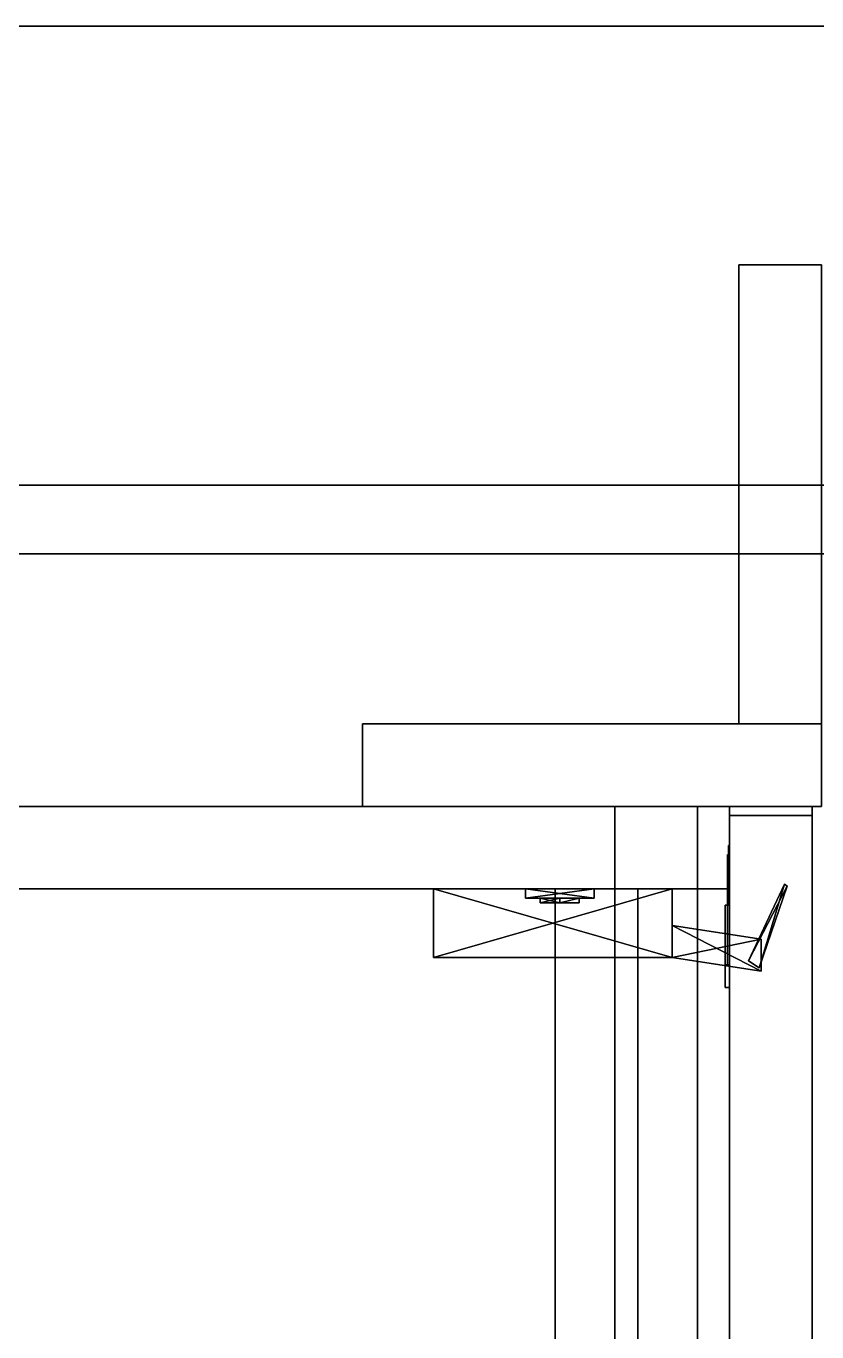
# Model space of a CAD drawing. Extents: x 0 to 4956, y -4930 to 0.
# Drawn here: x 516.7 to 689, y -284.5 to 0 of the extents above; entities that cross this region are included whole.
import ezdxf

# ---------------------------------------------------------------- set-up
doc = ezdxf.new("R2010")
doc.units = 0
for name, color, linetype in [('LAYER0', 7, 'CONTINUOUS'), ('LAYER10', 28, 'CONTINUOUS'), ('LAYER11', 253, 'CONTINUOUS'), ('LAYER12', 28, 'CONTINUOUS'), ('LAYER13', 253, 'CONTINUOUS'), ('LAYER14', 28, 'CONTINUOUS'), ('LAYER142', 7, 'CONTINUOUS'), ('LAYER15', 253, 'CONTINUOUS'), ('LAYER16', 9, 'CONTINUOUS'), ('LAYER17', 28, 'CONTINUOUS'), ('LAYER18', 253, 'CONTINUOUS'), ('LAYER2', 9, 'CONTINUOUS'), ('LAYER3', 9, 'CONTINUOUS'), ('LAYER5', 7, 'CONTINUOUS'), ('LAYER6', 7, 'CONTINUOUS'), ('LAYER639', 9, 'CONTINUOUS'), ('LAYER7', 7, 'CONTINUOUS'), ('LAYER829', 9, 'CONTINUOUS'), ('LAYER86', 7, 'CONTINUOUS'), ('LAYER9', 7, 'CONTINUOUS')]:
    doc.layers.add(name, color=color, linetype=linetype)

msp = doc.modelspace()

# ---------------------------------------------------------------- linework, layer by layer
at = {"layer": 'LAYER0', "invisible_edges": 1}
for points in [[(4956, 0), (0, -4930), (0, 0), (4956, 0)], [(0, 0, 5), (4956, 0), (0, 0), (0, 0, 5)], [(4956, 0), (0, 0, 5), (4956, 0, 5), (4956, 0)], [(4956, -4930, 5), (0, 0, 5), (0, -4930, 5), (4956, -4930, 5)], [(0, 0, 5), (4956, -4930, 5), (4956, 0, 5), (0, 0, 5)], [(0, -4930), (4956, 0), (4956, -4930), (0, -4930)]]:
    msp.add_3dface(points, dxfattribs=at)
at = {"layer": 'LAYER10'}
for points, invisible_edges in [([(669.75, -179.4897, 971.0251), (669.75, -178.5, 976), (669.75, -180.5, 976), (669.75, -180.5, 970.5)], 10), ([(669.75, -178.5, 976), (669.75, -179.4897, 980.9749), (669.75, -180.5, 981.5), (669.75, -180.5, 976)], 10), ([(669.5, -180.5, 981.5), (669.5, -180.5, 970.5), (669.5, -187.5, 970.5), (669.5, -187.2905, 981.3167)], 4), ([(669.75, -182.3076, 966.8076), (669.75, -179.4897, 971.0251), (669.75, -180.5, 970.5), (669.75, -184, 970.5)], 10), ([(669.75, -179.4897, 980.9749), (669.75, -182.3076, 985.1924), (669.75, -184, 981.5), (669.75, -180.5, 981.5)], 10), ([(669.75, -186.5249, 963.9896), (669.75, -182.3076, 966.8076), (669.75, -184, 970.5), (669.75, -187.5, 970.5)], 10), ([(669.75, -182.3076, 985.1924), (669.75, -186.5249, 988.0104), (669.75, -187.5, 981.5), (669.75, -184, 981.5)], 10), ([(669.5, -187.2905, 981.3167), (669.5, -187.5, 970.5), (669.5, -191.5, 967), (669.5, -191.5, 985)], 5), ([(669.75, -191.5, 963), (669.75, -186.5249, 963.9896), (669.75, -187.5, 970.5), (669.75, -191.5, 967)], 2), ([(669.75, -186.5249, 988.0104), (669.75, -191.5, 989), (669.75, -191.5, 985), (669.75, -187.5, 981.5)], 8), ([(669, -209.5, 955), (669, -204.5, 967), (669, -191.5, 967), (669, -191.5, 955)], 1), ([(669, -209.5, 997), (669, -204.5, 985), (669, -191.5, 985), (669, -191.5, 997)], 1), ([(669.5, -191.5, 985), (669.5, -191.5, 967), (669.5, -204.5, 967), (669.5, -204.5, 985)], 1), ([(669, -209.5, 997), (669, -209.5, 955), (669, -204.5, 967), (669, -204.5, 985)], 10)]:
    msp.add_3dface(points, dxfattribs=dict(at, invisible_edges=invisible_edges))
for points in [[(669, -209.5, 955), (669, -191.5, 955), (669, -191.5, 955), (669, -209.5, 955)], [(669, -209.5, 997), (669, -191.5, 997), (669, -191.5, 997), (669, -209.5, 997)], [(669, -204.5, 967), (670, -204.5, 967), (670, -191.5, 967), (669, -191.5, 967)], [(669, -191.5, 967), (670, -191.5, 967), (670, -191.5, 955), (669, -191.5, 955)], [(669, -191.5, 955), (670, -191.5, 955), (670, -209.5, 955), (669, -209.5, 955)], [(669, -204.5, 985), (670, -204.5, 985), (670, -191.5, 985), (669, -191.5, 985)], [(669, -191.5, 985), (670, -191.5, 985), (670, -191.5, 997), (669, -191.5, 997)], [(669, -191.5, 997), (670, -191.5, 997), (670, -209.5, 997), (669, -209.5, 997)], [(670, -191.5, 967), (670, -191.5, 955), (670, -191.5, 967)], [(670, -191.5, 985), (670, -191.5, 997), (670, -191.5, 985)], [(670, -209.5, 955), (670, -191.5, 955), (670, -191.5, 997), (670, -209.5, 997)], [(669, -204.5, 967), (670, -204.5, 967), (670, -204.5, 985), (669, -204.5, 985)], [(670, -204.5, 967), (670, -204.5, 985), (670, -204.5, 967)], [(669, -209.5, 997), (670, -209.5, 997), (669, -209.5, 997)], [(670, -209.5, 955), (670, -209.5, 997), (669, -209.5, 997), (669, -209.5, 955)]]:
    msp.add_3dface(points, dxfattribs=at)
at = {"layer": 'LAYER11'}
for points in [[(681.9226, -186.918, 970.3477), (682.5, -187.4092, 970.3477), (674.0754, -203.6919, 970.3477), (681.9226, -186.918, 970.3477)], [(674.0754, -203.6919, 981.652), (676.4556, -205.1821, 981.652), (681.9226, -186.918, 981.652), (674.0754, -203.6919, 981.652)], [(674.0754, -203.6919, 970.3477), (682.5, -187.4092, 970.3477), (676.4556, -205.1821, 970.3477), (674.0754, -203.6919, 970.3477)], [(681.9226, -186.918, 981.652), (676.4556, -205.1821, 981.652), (682.5, -187.4092, 981.652), (681.9226, -186.918, 981.652)], [(682.5, -187.4092, 970.3477), (682.5, -187.4092, 981.652), (676.4556, -205.1821, 970.3477), (682.5, -187.4092, 970.3477)], [(676.4556, -205.1821, 970.3477), (682.5, -187.4092, 981.652), (676.4556, -205.1821, 981.652), (676.4556, -205.1821, 970.3477)], [(657.5, -188, 969.2174), (657.5, -202.9214, 969.2174), (605.5, -188, 969.2174), (657.5, -188, 969.2174)], [(605.5, -188, 969.2174), (657.5, -202.9214, 969.2174), (605.5, -202.9214, 969.2174), (605.5, -188, 969.2174)], [(605.5, -188, 969.2174), (605.5, -202.9214, 969.2174), (605.5, -188, 982.7826), (605.5, -188, 969.2174)], [(605.5, -188, 982.7826), (605.5, -202.9214, 969.2174), (605.5, -202.9214, 982.7826), (605.5, -188, 982.7826)], [(605.5, -188, 982.7826), (605.5, -202.9214, 982.7826), (657.5, -188, 982.7826), (605.5, -188, 982.7826)], [(657.5, -188, 982.7826), (605.5, -202.9214, 982.7826), (657.5, -202.9214, 982.7826), (657.5, -188, 982.7826)], [(640.5, -189.9897, 1002), (640.5, -188, 1002), (625.5, -188, 1002), (640.5, -189.9897, 1002)], [(640.5, -189.9897, 1002), (625.5, -188, 1002), (625.5, -189.9897, 1002), (640.5, -189.9897, 1002)], [(625.5, -189.9897, 1002), (625.5, -188, 1002), (625.5, -188, 950), (625.5, -189.9897, 1002)], [(625.5, -189.9897, 1002), (625.5, -188, 950), (625.5, -189.9897, 950), (625.5, -189.9897, 1002)], [(625.5, -189.9897, 950), (625.5, -188, 950), (640.5, -188, 950), (625.5, -189.9897, 950)], [(625.5, -189.9897, 950), (640.5, -188, 950), (640.5, -189.9897, 950), (625.5, -189.9897, 950)], [(640.5, -189.9897, 950), (640.5, -189.9897, 1002), (625.5, -189.9897, 1002), (640.5, -189.9897, 950)], [(640.5, -189.9897, 950), (625.5, -189.9897, 1002), (625.5, -189.9897, 950), (640.5, -189.9897, 950)], [(633, -190.9844, 989.291), (628.7574, -190.9844, 994.087), (633, -189.9897, 989.291), (633, -190.9844, 989.291)], [(633, -189.9897, 989.291), (628.7574, -190.9844, 994.087), (628.7574, -189.9897, 994.087), (633, -189.9897, 989.291)], [(628.7574, -190.9844, 994.087), (633, -190.9844, 998.883), (628.7574, -189.9897, 994.087), (628.7574, -190.9844, 994.087)], [(628.7574, -189.9897, 994.087), (633, -190.9844, 998.883), (633, -189.9897, 998.883), (628.7574, -189.9897, 994.087)], [(633, -189.9897, 998.883), (628.7574, -189.9897, 994.087), (633, -189.9897, 989.291), (633, -189.9897, 998.883)], [(633, -190.9844, 953.117), (628.7574, -190.9844, 957.913), (633, -189.9897, 953.117), (633, -190.9844, 953.117)], [(633, -189.9897, 953.117), (628.7574, -190.9844, 957.913), (628.7574, -189.9897, 957.913), (633, -189.9897, 953.117)], [(628.7574, -190.9844, 957.913), (633, -190.9844, 962.709), (628.7574, -189.9897, 957.913), (628.7574, -190.9844, 957.913)], [(628.7574, -189.9897, 957.913), (633, -190.9844, 962.709), (633, -189.9897, 962.709), (628.7574, -189.9897, 957.913)], [(633, -189.9897, 962.709), (628.7574, -189.9897, 957.913), (633, -189.9897, 953.117), (633, -189.9897, 962.709)], [(637.2426, -190.9844, 994.087), (633, -190.9844, 989.291), (637.2426, -189.9897, 994.087), (637.2426, -190.9844, 994.087)], [(637.2426, -189.9897, 994.087), (633, -190.9844, 989.291), (633, -189.9897, 989.291), (637.2426, -189.9897, 994.087)], [(633, -189.9897, 998.883), (633, -189.9897, 989.291), (637.2426, -189.9897, 994.087), (633, -189.9897, 998.883)], [(633, -189.9897, 998.883), (633, -190.9844, 998.883), (637.2426, -189.9897, 994.087), (633, -189.9897, 998.883)], [(637.2426, -189.9897, 994.087), (633, -190.9844, 998.883), (637.2426, -190.9844, 994.087), (637.2426, -189.9897, 994.087)], [(637.2426, -190.9844, 957.913), (633, -190.9844, 953.117), (637.2426, -189.9897, 957.913), (637.2426, -190.9844, 957.913)], [(637.2426, -189.9897, 957.913), (633, -190.9844, 953.117), (633, -189.9897, 953.117), (637.2426, -189.9897, 957.913)], [(633, -189.9897, 962.709), (633, -189.9897, 953.117), (637.2426, -189.9897, 957.913), (633, -189.9897, 962.709)], [(633, -189.9897, 962.709), (633, -190.9844, 962.709), (637.2426, -189.9897, 957.913), (633, -189.9897, 962.709)], [(637.2426, -189.9897, 957.913), (633, -190.9844, 962.709), (637.2426, -190.9844, 957.913), (637.2426, -189.9897, 957.913)], [(640.5, -188, 950), (640.5, -188, 1002), (640.5, -189.9897, 1002), (640.5, -188, 950)], [(640.5, -188, 950), (640.5, -189.9897, 1002), (640.5, -189.9897, 950), (640.5, -188, 950)], [(633, -190.9844, 998.883), (628.7574, -190.9844, 994.087), (637.2426, -190.9844, 994.087), (633, -190.9844, 998.883)], [(637.2426, -190.9844, 994.087), (628.7574, -190.9844, 994.087), (633, -190.9844, 989.291), (637.2426, -190.9844, 994.087)], [(633, -190.9844, 962.709), (628.7574, -190.9844, 957.913), (637.2426, -190.9844, 957.913), (633, -190.9844, 962.709)], [(637.2426, -190.9844, 957.913), (628.7574, -190.9844, 957.913), (633, -190.9844, 953.117), (637.2426, -190.9844, 957.913)], [(676.8654, -198.9424, 969.2174), (676.8654, -205.9058, 969.2174), (657.5, -195.958, 969.2174), (676.8654, -198.9424, 969.2174)], [(657.5, -195.958, 969.2174), (676.8654, -205.9058, 969.2174), (657.5, -202.9214, 969.2174), (657.5, -195.958, 969.2174)], [(657.5, -195.958, 982.7826), (657.5, -202.9214, 982.7826), (676.8654, -198.9424, 982.7826), (657.5, -195.958, 982.7826)], [(676.8654, -198.9424, 982.7826), (657.5, -202.9214, 982.7826), (676.8654, -205.9058, 982.7826), (676.8654, -198.9424, 982.7826)], [(657.5, -202.9214, 969.2174), (657.5, -202.9214, 982.7826), (605.5, -202.9214, 969.2174), (657.5, -202.9214, 969.2174)], [(605.5, -202.9214, 969.2174), (657.5, -202.9214, 982.7826), (605.5, -202.9214, 982.7826), (605.5, -202.9214, 969.2174)], [(676.8654, -205.9058, 969.2174), (676.8654, -205.9058, 982.7826), (657.5, -202.9214, 969.2174), (676.8654, -205.9058, 969.2174)], [(657.5, -202.9214, 969.2174), (676.8654, -205.9058, 982.7826), (657.5, -202.9214, 982.7826), (657.5, -202.9214, 969.2174)]]:
    msp.add_3dface(points, dxfattribs=at)
at = {"layer": 'LAYER12'}
for points, invisible_edges in [([(669.75, -179.4897, 1459.692), (669.75, -178.5, 1464.667), (669.75, -180.5, 1464.667), (669.75, -180.5, 1459.167)], 10), ([(669.75, -178.5, 1464.667), (669.75, -179.4897, 1469.642), (669.75, -180.5, 1470.167), (669.75, -180.5, 1464.667)], 10), ([(669.5, -180.5, 1470.167), (669.5, -180.5, 1459.167), (669.5, -187.5, 1459.167), (669.5, -187.2905, 1469.984)], 4), ([(669.75, -182.3076, 1455.475), (669.75, -179.4897, 1459.692), (669.75, -180.5, 1459.167), (669.75, -184, 1459.167)], 10), ([(669.75, -179.4897, 1469.642), (669.75, -182.3076, 1473.859), (669.75, -184, 1470.167), (669.75, -180.5, 1470.167)], 10), ([(669.75, -186.5249, 1452.657), (669.75, -182.3076, 1455.475), (669.75, -184, 1459.167), (669.75, -187.5, 1459.167)], 10), ([(669.75, -182.3076, 1473.859), (669.75, -186.5249, 1476.677), (669.75, -187.5, 1470.167), (669.75, -184, 1470.167)], 10), ([(669.5, -187.2905, 1469.984), (669.5, -187.5, 1459.167), (669.5, -191.5, 1455.667), (669.5, -191.5, 1473.667)], 5), ([(669.75, -191.5, 1451.667), (669.75, -186.5249, 1452.657), (669.75, -187.5, 1459.167), (669.75, -191.5, 1455.667)], 2), ([(669.75, -186.5249, 1476.677), (669.75, -191.5, 1477.667), (669.75, -191.5, 1473.667), (669.75, -187.5, 1470.167)], 8), ([(669, -209.5, 1443.667), (669, -204.5, 1455.667), (669, -191.5, 1455.667), (669, -191.5, 1443.667)], 1), ([(669, -209.5, 1485.667), (669, -204.5, 1473.667), (669, -191.5, 1473.667), (669, -191.5, 1485.667)], 1), ([(669.5, -191.5, 1473.667), (669.5, -191.5, 1455.667), (669.5, -204.5, 1455.667), (669.5, -204.5, 1473.667)], 1), ([(669, -209.5, 1485.667), (669, -209.5, 1443.667), (669, -204.5, 1455.667), (669, -204.5, 1473.667)], 10)]:
    msp.add_3dface(points, dxfattribs=dict(at, invisible_edges=invisible_edges))
for points in [[(669, -209.5, 1443.667), (669, -191.5, 1443.667), (669, -191.5, 1443.667), (669, -209.5, 1443.667)], [(669, -209.5, 1485.667), (669, -191.5, 1485.667), (669, -191.5, 1485.667), (669, -209.5, 1485.667)], [(669, -204.5, 1455.667), (670, -204.5, 1455.667), (670, -191.5, 1455.667), (669, -191.5, 1455.667)], [(669, -191.5, 1455.667), (670, -191.5, 1455.667), (670, -191.5, 1443.667), (669, -191.5, 1443.667)], [(669, -191.5, 1443.667), (670, -191.5, 1443.667), (670, -209.5, 1443.667), (669, -209.5, 1443.667)], [(669, -204.5, 1473.667), (670, -204.5, 1473.667), (670, -191.5, 1473.667), (669, -191.5, 1473.667)], [(669, -191.5, 1473.667), (670, -191.5, 1473.667), (670, -191.5, 1485.667), (669, -191.5, 1485.667)], [(669, -191.5, 1485.667), (670, -191.5, 1485.667), (670, -209.5, 1485.667), (669, -209.5, 1485.667)], [(670, -191.5, 1455.667), (670, -191.5, 1443.667), (670, -191.5, 1455.667)], [(670, -191.5, 1473.667), (670, -191.5, 1485.667), (670, -191.5, 1473.667)], [(670, -209.5, 1443.667), (670, -191.5, 1443.667), (670, -191.5, 1485.667), (670, -209.5, 1485.667)], [(669, -204.5, 1455.667), (670, -204.5, 1455.667), (670, -204.5, 1473.667), (669, -204.5, 1473.667)], [(670, -204.5, 1455.667), (670, -204.5, 1473.667), (670, -204.5, 1455.667)], [(669, -209.5, 1485.667), (670, -209.5, 1485.667), (669, -209.5, 1485.667)], [(670, -209.5, 1443.667), (670, -209.5, 1485.667), (669, -209.5, 1485.667), (669, -209.5, 1443.667)]]:
    msp.add_3dface(points, dxfattribs=at)
at = {"layer": 'LAYER13'}
for points in [[(681.9226, -186.918, 1459.015), (682.5, -187.4092, 1459.015), (674.0754, -203.6919, 1459.015), (681.9226, -186.918, 1459.015)], [(674.0754, -203.6919, 1470.319), (676.4556, -205.1821, 1470.319), (681.9226, -186.918, 1470.319), (674.0754, -203.6919, 1470.319)], [(674.0754, -203.6919, 1459.015), (682.5, -187.4092, 1459.015), (676.4556, -205.1821, 1459.015), (674.0754, -203.6919, 1459.015)], [(681.9226, -186.918, 1470.319), (676.4556, -205.1821, 1470.319), (682.5, -187.4092, 1470.319), (681.9226, -186.918, 1470.319)], [(682.5, -187.4092, 1459.015), (682.5, -187.4092, 1470.319), (676.4556, -205.1821, 1459.015), (682.5, -187.4092, 1459.015)], [(676.4556, -205.1821, 1459.015), (682.5, -187.4092, 1470.319), (676.4556, -205.1821, 1470.319), (676.4556, -205.1821, 1459.015)], [(657.5, -188, 1457.884), (657.5, -202.9214, 1457.884), (605.5, -188, 1457.884), (657.5, -188, 1457.884)], [(605.5, -188, 1457.884), (657.5, -202.9214, 1457.884), (605.5, -202.9214, 1457.884), (605.5, -188, 1457.884)], [(605.5, -188, 1457.884), (605.5, -202.9214, 1457.884), (605.5, -188, 1471.45), (605.5, -188, 1457.884)], [(605.5, -188, 1471.45), (605.5, -202.9214, 1457.884), (605.5, -202.9214, 1471.45), (605.5, -188, 1471.45)], [(605.5, -188, 1471.45), (605.5, -202.9214, 1471.45), (657.5, -188, 1471.45), (605.5, -188, 1471.45)], [(657.5, -188, 1471.45), (605.5, -202.9214, 1471.45), (657.5, -202.9214, 1471.45), (657.5, -188, 1471.45)], [(640.5, -189.9897, 1490.667), (640.5, -188, 1490.667), (625.5, -188, 1490.667), (640.5, -189.9897, 1490.667)], [(640.5, -189.9897, 1490.667), (625.5, -188, 1490.667), (625.5, -189.9897, 1490.667), (640.5, -189.9897, 1490.667)], [(625.5, -189.9897, 1490.667), (625.5, -188, 1490.667), (625.5, -188, 1438.667), (625.5, -189.9897, 1490.667)], [(625.5, -189.9897, 1490.667), (625.5, -188, 1438.667), (625.5, -189.9897, 1438.667), (625.5, -189.9897, 1490.667)], [(625.5, -189.9897, 1438.667), (625.5, -188, 1438.667), (640.5, -188, 1438.667), (625.5, -189.9897, 1438.667)], [(625.5, -189.9897, 1438.667), (640.5, -188, 1438.667), (640.5, -189.9897, 1438.667), (625.5, -189.9897, 1438.667)], [(640.5, -189.9897, 1438.667), (640.5, -189.9897, 1490.667), (625.5, -189.9897, 1490.667), (640.5, -189.9897, 1438.667)], [(640.5, -189.9897, 1438.667), (625.5, -189.9897, 1490.667), (625.5, -189.9897, 1438.667), (640.5, -189.9897, 1438.667)], [(633, -190.9844, 1477.958), (628.7574, -190.9844, 1482.754), (633, -189.9897, 1477.958), (633, -190.9844, 1477.958)], [(633, -189.9897, 1477.958), (628.7574, -190.9844, 1482.754), (628.7574, -189.9897, 1482.754), (633, -189.9897, 1477.958)], [(628.7574, -190.9844, 1482.754), (633, -190.9844, 1487.55), (628.7574, -189.9897, 1482.754), (628.7574, -190.9844, 1482.754)], [(628.7574, -189.9897, 1482.754), (633, -190.9844, 1487.55), (633, -189.9897, 1487.55), (628.7574, -189.9897, 1482.754)], [(633, -189.9897, 1487.55), (628.7574, -189.9897, 1482.754), (633, -189.9897, 1477.958), (633, -189.9897, 1487.55)], [(633, -190.9844, 1441.784), (628.7574, -190.9844, 1446.58), (633, -189.9897, 1441.784), (633, -190.9844, 1441.784)], [(633, -189.9897, 1441.784), (628.7574, -190.9844, 1446.58), (628.7574, -189.9897, 1446.58), (633, -189.9897, 1441.784)], [(628.7574, -190.9844, 1446.58), (633, -190.9844, 1451.376), (628.7574, -189.9897, 1446.58), (628.7574, -190.9844, 1446.58)], [(628.7574, -189.9897, 1446.58), (633, -190.9844, 1451.376), (633, -189.9897, 1451.376), (628.7574, -189.9897, 1446.58)], [(633, -189.9897, 1451.376), (628.7574, -189.9897, 1446.58), (633, -189.9897, 1441.784), (633, -189.9897, 1451.376)], [(637.2426, -190.9844, 1482.754), (633, -190.9844, 1477.958), (637.2426, -189.9897, 1482.754), (637.2426, -190.9844, 1482.754)], [(637.2426, -189.9897, 1482.754), (633, -190.9844, 1477.958), (633, -189.9897, 1477.958), (637.2426, -189.9897, 1482.754)], [(633, -189.9897, 1487.55), (633, -189.9897, 1477.958), (637.2426, -189.9897, 1482.754), (633, -189.9897, 1487.55)], [(633, -189.9897, 1487.55), (633, -190.9844, 1487.55), (637.2426, -189.9897, 1482.754), (633, -189.9897, 1487.55)], [(637.2426, -189.9897, 1482.754), (633, -190.9844, 1487.55), (637.2426, -190.9844, 1482.754), (637.2426, -189.9897, 1482.754)], [(637.2426, -190.9844, 1446.58), (633, -190.9844, 1441.784), (637.2426, -189.9897, 1446.58), (637.2426, -190.9844, 1446.58)], [(637.2426, -189.9897, 1446.58), (633, -190.9844, 1441.784), (633, -189.9897, 1441.784), (637.2426, -189.9897, 1446.58)], [(633, -189.9897, 1451.376), (633, -189.9897, 1441.784), (637.2426, -189.9897, 1446.58), (633, -189.9897, 1451.376)], [(633, -189.9897, 1451.376), (633, -190.9844, 1451.376), (637.2426, -189.9897, 1446.58), (633, -189.9897, 1451.376)], [(637.2426, -189.9897, 1446.58), (633, -190.9844, 1451.376), (637.2426, -190.9844, 1446.58), (637.2426, -189.9897, 1446.58)], [(640.5, -188, 1438.667), (640.5, -188, 1490.667), (640.5, -189.9897, 1490.667), (640.5, -188, 1438.667)], [(640.5, -188, 1438.667), (640.5, -189.9897, 1490.667), (640.5, -189.9897, 1438.667), (640.5, -188, 1438.667)], [(633, -190.9844, 1487.55), (628.7574, -190.9844, 1482.754), (637.2426, -190.9844, 1482.754), (633, -190.9844, 1487.55)], [(637.2426, -190.9844, 1482.754), (628.7574, -190.9844, 1482.754), (633, -190.9844, 1477.958), (637.2426, -190.9844, 1482.754)], [(633, -190.9844, 1451.376), (628.7574, -190.9844, 1446.58), (637.2426, -190.9844, 1446.58), (633, -190.9844, 1451.376)], [(637.2426, -190.9844, 1446.58), (628.7574, -190.9844, 1446.58), (633, -190.9844, 1441.784), (637.2426, -190.9844, 1446.58)], [(676.8654, -198.9424, 1457.884), (676.8654, -205.9058, 1457.884), (657.5, -195.958, 1457.884), (676.8654, -198.9424, 1457.884)], [(657.5, -195.958, 1457.884), (676.8654, -205.9058, 1457.884), (657.5, -202.9214, 1457.884), (657.5, -195.958, 1457.884)], [(657.5, -195.958, 1471.45), (657.5, -202.9214, 1471.45), (676.8654, -198.9424, 1471.45), (657.5, -195.958, 1471.45)], [(676.8654, -198.9424, 1471.45), (657.5, -202.9214, 1471.45), (676.8654, -205.9058, 1471.45), (676.8654, -198.9424, 1471.45)], [(657.5, -202.9214, 1457.884), (657.5, -202.9214, 1471.45), (605.5, -202.9214, 1457.884), (657.5, -202.9214, 1457.884)], [(605.5, -202.9214, 1457.884), (657.5, -202.9214, 1471.45), (605.5, -202.9214, 1471.45), (605.5, -202.9214, 1457.884)], [(676.8654, -205.9058, 1457.884), (676.8654, -205.9058, 1471.45), (657.5, -202.9214, 1457.884), (676.8654, -205.9058, 1457.884)], [(657.5, -202.9214, 1457.884), (676.8654, -205.9058, 1471.45), (657.5, -202.9214, 1471.45), (657.5, -202.9214, 1457.884)]]:
    msp.add_3dface(points, dxfattribs=at)
at = {"layer": 'LAYER14'}
for points, invisible_edges in [([(669.75, -179.4897, 1948.358), (669.75, -178.5, 1953.333), (669.75, -180.5, 1953.333), (669.75, -180.5, 1947.833)], 10), ([(669.75, -178.5, 1953.333), (669.75, -179.4897, 1958.308), (669.75, -180.5, 1958.833), (669.75, -180.5, 1953.333)], 10), ([(669.5, -180.5, 1958.833), (669.5, -180.5, 1947.833), (669.5, -187.5, 1947.833), (669.5, -187.2905, 1958.65)], 4), ([(669.75, -182.3076, 1944.141), (669.75, -179.4897, 1948.358), (669.75, -180.5, 1947.833), (669.75, -184, 1947.833)], 10), ([(669.75, -179.4897, 1958.308), (669.75, -182.3076, 1962.525), (669.75, -184, 1958.833), (669.75, -180.5, 1958.833)], 10), ([(669.75, -186.5249, 1941.323), (669.75, -182.3076, 1944.141), (669.75, -184, 1947.833), (669.75, -187.5, 1947.833)], 10), ([(669.75, -182.3076, 1962.525), (669.75, -186.5249, 1965.343), (669.75, -187.5, 1958.833), (669.75, -184, 1958.833)], 10), ([(669.5, -187.2905, 1958.65), (669.5, -187.5, 1947.833), (669.5, -191.5, 1944.333), (669.5, -191.5, 1962.333)], 5), ([(669.75, -191.5, 1940.333), (669.75, -186.5249, 1941.323), (669.75, -187.5, 1947.833), (669.75, -191.5, 1944.333)], 2), ([(669.75, -186.5249, 1965.343), (669.75, -191.5, 1966.333), (669.75, -191.5, 1962.333), (669.75, -187.5, 1958.833)], 8), ([(669, -209.5, 1932.333), (669, -204.5, 1944.333), (669, -191.5, 1944.333), (669, -191.5, 1932.333)], 1), ([(669, -209.5, 1974.333), (669, -204.5, 1962.333), (669, -191.5, 1962.333), (669, -191.5, 1974.333)], 1), ([(669.5, -191.5, 1962.333), (669.5, -191.5, 1944.333), (669.5, -204.5, 1944.333), (669.5, -204.5, 1962.333)], 1), ([(669, -209.5, 1974.333), (669, -209.5, 1932.333), (669, -204.5, 1944.333), (669, -204.5, 1962.333)], 10)]:
    msp.add_3dface(points, dxfattribs=dict(at, invisible_edges=invisible_edges))
for points in [[(669, -209.5, 1932.333), (669, -191.5, 1932.333), (669, -191.5, 1932.333), (669, -209.5, 1932.333)], [(669, -209.5, 1974.333), (669, -191.5, 1974.333), (669, -191.5, 1974.333), (669, -209.5, 1974.333)], [(669, -204.5, 1944.333), (670, -204.5, 1944.333), (670, -191.5, 1944.333), (669, -191.5, 1944.333)], [(669, -191.5, 1944.333), (670, -191.5, 1944.333), (670, -191.5, 1932.333), (669, -191.5, 1932.333)], [(669, -191.5, 1932.333), (670, -191.5, 1932.333), (670, -209.5, 1932.333), (669, -209.5, 1932.333)], [(669, -204.5, 1962.333), (670, -204.5, 1962.333), (670, -191.5, 1962.333), (669, -191.5, 1962.333)], [(669, -191.5, 1962.333), (670, -191.5, 1962.333), (670, -191.5, 1974.333), (669, -191.5, 1974.333)], [(669, -191.5, 1974.333), (670, -191.5, 1974.333), (670, -209.5, 1974.333), (669, -209.5, 1974.333)], [(670, -191.5, 1944.333), (670, -191.5, 1932.333), (670, -191.5, 1944.333)], [(670, -191.5, 1962.333), (670, -191.5, 1974.333), (670, -191.5, 1962.333)], [(670, -209.5, 1932.333), (670, -191.5, 1932.333), (670, -191.5, 1974.333), (670, -209.5, 1974.333)], [(669, -204.5, 1944.333), (670, -204.5, 1944.333), (670, -204.5, 1962.333), (669, -204.5, 1962.333)], [(670, -204.5, 1944.333), (670, -204.5, 1962.333), (670, -204.5, 1944.333)], [(669, -209.5, 1974.333), (670, -209.5, 1974.333), (669, -209.5, 1974.333)], [(670, -209.5, 1932.333), (670, -209.5, 1974.333), (669, -209.5, 1974.333), (669, -209.5, 1932.333)]]:
    msp.add_3dface(points, dxfattribs=at)
at = {"layer": 'LAYER142'}
for points, invisible_edges in [([(115, -115, 5), (100, -100, 5), (2301, -100, 5), (115, -115, 5)], 5), ([(100, -100, 115), (2301, -100, 5), (100, -100, 5), (100, -100, 115)], 1), ([(2301, -100, 5), (100, -100, 115), (2301, -100, 115), (2301, -100, 5)], 1), ([(100, -100, 115), (115, -115, 115), (2301, -100, 115), (100, -100, 115)], 3), ([(115, -115, 5), (2301, -100, 5), (2286, -115, 5), (115, -115, 5)], 3), ([(2301, -100, 115), (115, -115, 115), (2286, -115, 115), (2301, -100, 115)], 5), ([(2286, -115, 115), (115, -115, 5), (2286, -115, 5), (2286, -115, 115)], 1), ([(115, -115, 5), (2286, -115, 115), (115, -115, 115), (115, -115, 5)], 1)]:
    msp.add_3dface(points, dxfattribs=dict(at, invisible_edges=invisible_edges))
at = {"layer": 'LAYER15'}
for points in [[(681.9226, -186.918, 1947.681), (682.5, -187.4092, 1947.681), (674.0754, -203.6919, 1947.681), (681.9226, -186.918, 1947.681)], [(674.0754, -203.6919, 1958.985), (676.4556, -205.1821, 1958.985), (681.9226, -186.918, 1958.985), (674.0754, -203.6919, 1958.985)], [(674.0754, -203.6919, 1947.681), (682.5, -187.4092, 1947.681), (676.4556, -205.1821, 1947.681), (674.0754, -203.6919, 1947.681)], [(681.9226, -186.918, 1958.985), (676.4556, -205.1821, 1958.985), (682.5, -187.4092, 1958.985), (681.9226, -186.918, 1958.985)], [(682.5, -187.4092, 1947.681), (682.5, -187.4092, 1958.985), (676.4556, -205.1821, 1947.681), (682.5, -187.4092, 1947.681)], [(676.4556, -205.1821, 1947.681), (682.5, -187.4092, 1958.985), (676.4556, -205.1821, 1958.985), (676.4556, -205.1821, 1947.681)], [(657.5, -188, 1946.55), (657.5, -202.9214, 1946.55), (605.5, -188, 1946.55), (657.5, -188, 1946.55)], [(605.5, -188, 1946.55), (657.5, -202.9214, 1946.55), (605.5, -202.9214, 1946.55), (605.5, -188, 1946.55)], [(605.5, -188, 1946.55), (605.5, -202.9214, 1946.55), (605.5, -188, 1960.116), (605.5, -188, 1946.55)], [(605.5, -188, 1960.116), (605.5, -202.9214, 1946.55), (605.5, -202.9214, 1960.116), (605.5, -188, 1960.116)], [(605.5, -188, 1960.116), (605.5, -202.9214, 1960.116), (657.5, -188, 1960.116), (605.5, -188, 1960.116)], [(657.5, -188, 1960.116), (605.5, -202.9214, 1960.116), (657.5, -202.9214, 1960.116), (657.5, -188, 1960.116)], [(640.5, -189.9897, 1979.333), (640.5, -188, 1979.333), (625.5, -188, 1979.333), (640.5, -189.9897, 1979.333)], [(640.5, -189.9897, 1979.333), (625.5, -188, 1979.333), (625.5, -189.9897, 1979.333), (640.5, -189.9897, 1979.333)], [(625.5, -189.9897, 1979.333), (625.5, -188, 1979.333), (625.5, -188, 1927.333), (625.5, -189.9897, 1979.333)], [(625.5, -189.9897, 1979.333), (625.5, -188, 1927.333), (625.5, -189.9897, 1927.333), (625.5, -189.9897, 1979.333)], [(625.5, -189.9897, 1927.333), (625.5, -188, 1927.333), (640.5, -188, 1927.333), (625.5, -189.9897, 1927.333)], [(625.5, -189.9897, 1927.333), (640.5, -188, 1927.333), (640.5, -189.9897, 1927.333), (625.5, -189.9897, 1927.333)], [(640.5, -189.9897, 1927.333), (640.5, -189.9897, 1979.333), (625.5, -189.9897, 1979.333), (640.5, -189.9897, 1927.333)], [(640.5, -189.9897, 1927.333), (625.5, -189.9897, 1979.333), (625.5, -189.9897, 1927.333), (640.5, -189.9897, 1927.333)], [(633, -190.9844, 1966.624), (628.7574, -190.9844, 1971.42), (633, -189.9897, 1966.624), (633, -190.9844, 1966.624)], [(633, -189.9897, 1966.624), (628.7574, -190.9844, 1971.42), (628.7574, -189.9897, 1971.42), (633, -189.9897, 1966.624)], [(628.7574, -190.9844, 1971.42), (633, -190.9844, 1976.216), (628.7574, -189.9897, 1971.42), (628.7574, -190.9844, 1971.42)], [(628.7574, -189.9897, 1971.42), (633, -190.9844, 1976.216), (633, -189.9897, 1976.216), (628.7574, -189.9897, 1971.42)], [(633, -189.9897, 1976.216), (628.7574, -189.9897, 1971.42), (633, -189.9897, 1966.624), (633, -189.9897, 1976.216)], [(633, -190.9844, 1930.45), (628.7574, -190.9844, 1935.246), (633, -189.9897, 1930.45), (633, -190.9844, 1930.45)], [(633, -189.9897, 1930.45), (628.7574, -190.9844, 1935.246), (628.7574, -189.9897, 1935.246), (633, -189.9897, 1930.45)], [(628.7574, -190.9844, 1935.246), (633, -190.9844, 1940.042), (628.7574, -189.9897, 1935.246), (628.7574, -190.9844, 1935.246)], [(628.7574, -189.9897, 1935.246), (633, -190.9844, 1940.042), (633, -189.9897, 1940.042), (628.7574, -189.9897, 1935.246)], [(633, -189.9897, 1940.042), (628.7574, -189.9897, 1935.246), (633, -189.9897, 1930.45), (633, -189.9897, 1940.042)], [(637.2426, -190.9844, 1971.42), (633, -190.9844, 1966.624), (637.2426, -189.9897, 1971.42), (637.2426, -190.9844, 1971.42)], [(637.2426, -189.9897, 1971.42), (633, -190.9844, 1966.624), (633, -189.9897, 1966.624), (637.2426, -189.9897, 1971.42)], [(633, -189.9897, 1976.216), (633, -189.9897, 1966.624), (637.2426, -189.9897, 1971.42), (633, -189.9897, 1976.216)], [(633, -189.9897, 1976.216), (633, -190.9844, 1976.216), (637.2426, -189.9897, 1971.42), (633, -189.9897, 1976.216)], [(637.2426, -189.9897, 1971.42), (633, -190.9844, 1976.216), (637.2426, -190.9844, 1971.42), (637.2426, -189.9897, 1971.42)], [(637.2426, -190.9844, 1935.246), (633, -190.9844, 1930.45), (637.2426, -189.9897, 1935.246), (637.2426, -190.9844, 1935.246)], [(637.2426, -189.9897, 1935.246), (633, -190.9844, 1930.45), (633, -189.9897, 1930.45), (637.2426, -189.9897, 1935.246)], [(633, -189.9897, 1940.042), (633, -189.9897, 1930.45), (637.2426, -189.9897, 1935.246), (633, -189.9897, 1940.042)], [(633, -189.9897, 1940.042), (633, -190.9844, 1940.042), (637.2426, -189.9897, 1935.246), (633, -189.9897, 1940.042)], [(637.2426, -189.9897, 1935.246), (633, -190.9844, 1940.042), (637.2426, -190.9844, 1935.246), (637.2426, -189.9897, 1935.246)], [(640.5, -188, 1927.333), (640.5, -188, 1979.333), (640.5, -189.9897, 1979.333), (640.5, -188, 1927.333)], [(640.5, -188, 1927.333), (640.5, -189.9897, 1979.333), (640.5, -189.9897, 1927.333), (640.5, -188, 1927.333)], [(633, -190.9844, 1976.216), (628.7574, -190.9844, 1971.42), (637.2426, -190.9844, 1971.42), (633, -190.9844, 1976.216)], [(637.2426, -190.9844, 1971.42), (628.7574, -190.9844, 1971.42), (633, -190.9844, 1966.624), (637.2426, -190.9844, 1971.42)], [(633, -190.9844, 1940.042), (628.7574, -190.9844, 1935.246), (637.2426, -190.9844, 1935.246), (633, -190.9844, 1940.042)], [(637.2426, -190.9844, 1935.246), (628.7574, -190.9844, 1935.246), (633, -190.9844, 1930.45), (637.2426, -190.9844, 1935.246)], [(676.8654, -198.9424, 1946.55), (676.8654, -205.9058, 1946.55), (657.5, -195.958, 1946.55), (676.8654, -198.9424, 1946.55)], [(657.5, -195.958, 1946.55), (676.8654, -205.9058, 1946.55), (657.5, -202.9214, 1946.55), (657.5, -195.958, 1946.55)], [(657.5, -195.958, 1960.116), (657.5, -202.9214, 1960.116), (676.8654, -198.9424, 1960.116), (657.5, -195.958, 1960.116)], [(676.8654, -198.9424, 1960.116), (657.5, -202.9214, 1960.116), (676.8654, -205.9058, 1960.116), (676.8654, -198.9424, 1960.116)], [(657.5, -202.9214, 1946.55), (657.5, -202.9214, 1960.116), (605.5, -202.9214, 1946.55), (657.5, -202.9214, 1946.55)], [(605.5, -202.9214, 1946.55), (657.5, -202.9214, 1960.116), (605.5, -202.9214, 1960.116), (605.5, -202.9214, 1946.55)], [(676.8654, -205.9058, 1946.55), (676.8654, -205.9058, 1960.116), (657.5, -202.9214, 1946.55), (676.8654, -205.9058, 1946.55)], [(657.5, -202.9214, 1946.55), (676.8654, -205.9058, 1960.116), (657.5, -202.9214, 1960.116), (657.5, -202.9214, 1946.55)]]:
    msp.add_3dface(points, dxfattribs=at)
at = {"layer": 'LAYER16', "invisible_edges": 1}
for points in [[(670, -568, 2542), (670, -172, 876), (670, -568, 876), (670, -568, 2542)], [(670, -172, 876), (670, -568, 2542), (670, -172, 2542), (670, -172, 876)], [(688, -568, 876), (670, -172, 876), (688, -172, 876), (688, -568, 876)], [(670, -172, 876), (688, -568, 876), (670, -568, 876), (670, -172, 876)], [(688, -172, 2542), (670, -172, 876), (670, -172, 2542), (688, -172, 2542)], [(670, -172, 876), (688, -172, 2542), (688, -172, 876), (670, -172, 876)], [(670, -568, 2542), (688, -172, 2542), (670, -172, 2542), (670, -568, 2542)], [(688, -172, 2542), (670, -568, 2542), (688, -568, 2542), (688, -172, 2542)], [(688, -172, 2542), (688, -568, 876), (688, -172, 876), (688, -172, 2542)], [(688, -568, 876), (688, -172, 2542), (688, -568, 2542), (688, -568, 876)]]:
    msp.add_3dface(points, dxfattribs=at)
at = {"layer": 'LAYER17'}
for points, invisible_edges in [([(669.75, -179.4897, 2437.025), (669.75, -178.5, 2442), (669.75, -180.5, 2442), (669.75, -180.5, 2436.5)], 10), ([(669.75, -178.5, 2442), (669.75, -179.4897, 2446.975), (669.75, -180.5, 2447.5), (669.75, -180.5, 2442)], 10), ([(669.5, -180.5, 2447.5), (669.5, -180.5, 2436.5), (669.5, -187.5, 2436.5), (669.5, -187.2905, 2447.317)], 4), ([(669.75, -182.3076, 2432.808), (669.75, -179.4897, 2437.025), (669.75, -180.5, 2436.5), (669.75, -184, 2436.5)], 10), ([(669.75, -179.4897, 2446.975), (669.75, -182.3076, 2451.192), (669.75, -184, 2447.5), (669.75, -180.5, 2447.5)], 10), ([(669.75, -186.5249, 2429.99), (669.75, -182.3076, 2432.808), (669.75, -184, 2436.5), (669.75, -187.5, 2436.5)], 10), ([(669.75, -182.3076, 2451.192), (669.75, -186.5249, 2454.01), (669.75, -187.5, 2447.5), (669.75, -184, 2447.5)], 10), ([(669.5, -187.2905, 2447.317), (669.5, -187.5, 2436.5), (669.5, -191.5, 2433), (669.5, -191.5, 2451)], 5), ([(669.75, -191.5, 2429), (669.75, -186.5249, 2429.99), (669.75, -187.5, 2436.5), (669.75, -191.5, 2433)], 2), ([(669.75, -186.5249, 2454.01), (669.75, -191.5, 2455), (669.75, -191.5, 2451), (669.75, -187.5, 2447.5)], 8), ([(669, -209.5, 2421), (669, -204.5, 2433), (669, -191.5, 2433), (669, -191.5, 2421)], 1), ([(669, -209.5, 2463), (669, -204.5, 2451), (669, -191.5, 2451), (669, -191.5, 2463)], 1), ([(669.5, -191.5, 2451), (669.5, -191.5, 2433), (669.5, -204.5, 2433), (669.5, -204.5, 2451)], 1), ([(669, -209.5, 2463), (669, -209.5, 2421), (669, -204.5, 2433), (669, -204.5, 2451)], 10)]:
    msp.add_3dface(points, dxfattribs=dict(at, invisible_edges=invisible_edges))
for points in [[(669, -209.5, 2421), (669, -191.5, 2421), (669, -191.5, 2421), (669, -209.5, 2421)], [(669, -209.5, 2463), (669, -191.5, 2463), (669, -191.5, 2463), (669, -209.5, 2463)], [(669, -204.5, 2433), (670, -204.5, 2433), (670, -191.5, 2433), (669, -191.5, 2433)], [(669, -191.5, 2433), (670, -191.5, 2433), (670, -191.5, 2421), (669, -191.5, 2421)], [(669, -191.5, 2421), (670, -191.5, 2421), (670, -209.5, 2421), (669, -209.5, 2421)], [(669, -204.5, 2451), (670, -204.5, 2451), (670, -191.5, 2451), (669, -191.5, 2451)], [(669, -191.5, 2451), (670, -191.5, 2451), (670, -191.5, 2463), (669, -191.5, 2463)], [(669, -191.5, 2463), (670, -191.5, 2463), (670, -209.5, 2463), (669, -209.5, 2463)], [(670, -191.5, 2433), (670, -191.5, 2421), (670, -191.5, 2433)], [(670, -191.5, 2451), (670, -191.5, 2463), (670, -191.5, 2451)], [(670, -209.5, 2421), (670, -191.5, 2421), (670, -191.5, 2463), (670, -209.5, 2463)], [(669, -204.5, 2433), (670, -204.5, 2433), (670, -204.5, 2451), (669, -204.5, 2451)], [(670, -204.5, 2433), (670, -204.5, 2451), (670, -204.5, 2433)], [(669, -209.5, 2463), (670, -209.5, 2463), (669, -209.5, 2463)], [(670, -209.5, 2421), (670, -209.5, 2463), (669, -209.5, 2463), (669, -209.5, 2421)]]:
    msp.add_3dface(points, dxfattribs=at)
at = {"layer": 'LAYER18'}
for points in [[(681.9226, -186.918, 2436.348), (682.5, -187.4092, 2436.348), (674.0754, -203.6919, 2436.348), (681.9226, -186.918, 2436.348)], [(674.0754, -203.6919, 2447.652), (676.4556, -205.1821, 2447.652), (681.9226, -186.918, 2447.652), (674.0754, -203.6919, 2447.652)], [(674.0754, -203.6919, 2436.348), (682.5, -187.4092, 2436.348), (676.4556, -205.1821, 2436.348), (674.0754, -203.6919, 2436.348)], [(681.9226, -186.918, 2447.652), (676.4556, -205.1821, 2447.652), (682.5, -187.4092, 2447.652), (681.9226, -186.918, 2447.652)], [(682.5, -187.4092, 2436.348), (682.5, -187.4092, 2447.652), (676.4556, -205.1821, 2436.348), (682.5, -187.4092, 2436.348)], [(676.4556, -205.1821, 2436.348), (682.5, -187.4092, 2447.652), (676.4556, -205.1821, 2447.652), (676.4556, -205.1821, 2436.348)], [(657.5, -188, 2435.217), (657.5, -202.9214, 2435.217), (605.5, -188, 2435.217), (657.5, -188, 2435.217)], [(605.5, -188, 2435.217), (657.5, -202.9214, 2435.217), (605.5, -202.9214, 2435.217), (605.5, -188, 2435.217)], [(605.5, -188, 2435.217), (605.5, -202.9214, 2435.217), (605.5, -188, 2448.783), (605.5, -188, 2435.217)], [(605.5, -188, 2448.783), (605.5, -202.9214, 2435.217), (605.5, -202.9214, 2448.783), (605.5, -188, 2448.783)], [(605.5, -188, 2448.783), (605.5, -202.9214, 2448.783), (657.5, -188, 2448.783), (605.5, -188, 2448.783)], [(657.5, -188, 2448.783), (605.5, -202.9214, 2448.783), (657.5, -202.9214, 2448.783), (657.5, -188, 2448.783)], [(640.5, -189.9897, 2468), (640.5, -188, 2468), (625.5, -188, 2468), (640.5, -189.9897, 2468)], [(640.5, -189.9897, 2468), (625.5, -188, 2468), (625.5, -189.9897, 2468), (640.5, -189.9897, 2468)], [(625.5, -189.9897, 2468), (625.5, -188, 2468), (625.5, -188, 2416), (625.5, -189.9897, 2468)], [(625.5, -189.9897, 2468), (625.5, -188, 2416), (625.5, -189.9897, 2416), (625.5, -189.9897, 2468)], [(625.5, -189.9897, 2416), (625.5, -188, 2416), (640.5, -188, 2416), (625.5, -189.9897, 2416)], [(625.5, -189.9897, 2416), (640.5, -188, 2416), (640.5, -189.9897, 2416), (625.5, -189.9897, 2416)], [(640.5, -189.9897, 2416), (640.5, -189.9897, 2468), (625.5, -189.9897, 2468), (640.5, -189.9897, 2416)], [(640.5, -189.9897, 2416), (625.5, -189.9897, 2468), (625.5, -189.9897, 2416), (640.5, -189.9897, 2416)], [(633, -190.9844, 2455.291), (628.7574, -190.9844, 2460.087), (633, -189.9897, 2455.291), (633, -190.9844, 2455.291)], [(633, -189.9897, 2455.291), (628.7574, -190.9844, 2460.087), (628.7574, -189.9897, 2460.087), (633, -189.9897, 2455.291)], [(628.7574, -190.9844, 2460.087), (633, -190.9844, 2464.883), (628.7574, -189.9897, 2460.087), (628.7574, -190.9844, 2460.087)], [(628.7574, -189.9897, 2460.087), (633, -190.9844, 2464.883), (633, -189.9897, 2464.883), (628.7574, -189.9897, 2460.087)], [(633, -189.9897, 2464.883), (628.7574, -189.9897, 2460.087), (633, -189.9897, 2455.291), (633, -189.9897, 2464.883)], [(633, -190.9844, 2419.117), (628.7574, -190.9844, 2423.913), (633, -189.9897, 2419.117), (633, -190.9844, 2419.117)], [(633, -189.9897, 2419.117), (628.7574, -190.9844, 2423.913), (628.7574, -189.9897, 2423.913), (633, -189.9897, 2419.117)], [(628.7574, -190.9844, 2423.913), (633, -190.9844, 2428.709), (628.7574, -189.9897, 2423.913), (628.7574, -190.9844, 2423.913)], [(628.7574, -189.9897, 2423.913), (633, -190.9844, 2428.709), (633, -189.9897, 2428.709), (628.7574, -189.9897, 2423.913)], [(633, -189.9897, 2428.709), (628.7574, -189.9897, 2423.913), (633, -189.9897, 2419.117), (633, -189.9897, 2428.709)], [(637.2426, -190.9844, 2460.087), (633, -190.9844, 2455.291), (637.2426, -189.9897, 2460.087), (637.2426, -190.9844, 2460.087)], [(637.2426, -189.9897, 2460.087), (633, -190.9844, 2455.291), (633, -189.9897, 2455.291), (637.2426, -189.9897, 2460.087)], [(633, -189.9897, 2464.883), (633, -189.9897, 2455.291), (637.2426, -189.9897, 2460.087), (633, -189.9897, 2464.883)], [(633, -189.9897, 2464.883), (633, -190.9844, 2464.883), (637.2426, -189.9897, 2460.087), (633, -189.9897, 2464.883)], [(637.2426, -189.9897, 2460.087), (633, -190.9844, 2464.883), (637.2426, -190.9844, 2460.087), (637.2426, -189.9897, 2460.087)], [(637.2426, -190.9844, 2423.913), (633, -190.9844, 2419.117), (637.2426, -189.9897, 2423.913), (637.2426, -190.9844, 2423.913)], [(637.2426, -189.9897, 2423.913), (633, -190.9844, 2419.117), (633, -189.9897, 2419.117), (637.2426, -189.9897, 2423.913)], [(633, -189.9897, 2428.709), (633, -189.9897, 2419.117), (637.2426, -189.9897, 2423.913), (633, -189.9897, 2428.709)], [(633, -189.9897, 2428.709), (633, -190.9844, 2428.709), (637.2426, -189.9897, 2423.913), (633, -189.9897, 2428.709)], [(637.2426, -189.9897, 2423.913), (633, -190.9844, 2428.709), (637.2426, -190.9844, 2423.913), (637.2426, -189.9897, 2423.913)], [(640.5, -188, 2416), (640.5, -188, 2468), (640.5, -189.9897, 2468), (640.5, -188, 2416)], [(640.5, -188, 2416), (640.5, -189.9897, 2468), (640.5, -189.9897, 2416), (640.5, -188, 2416)], [(633, -190.9844, 2464.883), (628.7574, -190.9844, 2460.087), (637.2426, -190.9844, 2460.087), (633, -190.9844, 2464.883)], [(637.2426, -190.9844, 2460.087), (628.7574, -190.9844, 2460.087), (633, -190.9844, 2455.291), (637.2426, -190.9844, 2460.087)], [(633, -190.9844, 2428.709), (628.7574, -190.9844, 2423.913), (637.2426, -190.9844, 2423.913), (633, -190.9844, 2428.709)], [(637.2426, -190.9844, 2423.913), (628.7574, -190.9844, 2423.913), (633, -190.9844, 2419.117), (637.2426, -190.9844, 2423.913)], [(676.8654, -198.9424, 2435.217), (676.8654, -205.9058, 2435.217), (657.5, -195.958, 2435.217), (676.8654, -198.9424, 2435.217)], [(657.5, -195.958, 2435.217), (676.8654, -205.9058, 2435.217), (657.5, -202.9214, 2435.217), (657.5, -195.958, 2435.217)], [(657.5, -195.958, 2448.783), (657.5, -202.9214, 2448.783), (676.8654, -198.9424, 2448.783), (657.5, -195.958, 2448.783)], [(676.8654, -198.9424, 2448.783), (657.5, -202.9214, 2448.783), (676.8654, -205.9058, 2448.783), (676.8654, -198.9424, 2448.783)], [(657.5, -202.9214, 2435.217), (657.5, -202.9214, 2448.783), (605.5, -202.9214, 2435.217), (657.5, -202.9214, 2435.217)], [(605.5, -202.9214, 2435.217), (657.5, -202.9214, 2448.783), (605.5, -202.9214, 2448.783), (605.5, -202.9214, 2435.217)], [(676.8654, -205.9058, 2435.217), (676.8654, -205.9058, 2448.783), (657.5, -202.9214, 2435.217), (676.8654, -205.9058, 2435.217)], [(657.5, -202.9214, 2435.217), (676.8654, -205.9058, 2448.783), (657.5, -202.9214, 2448.783), (657.5, -202.9214, 2435.217)]]:
    msp.add_3dface(points, dxfattribs=at)
at = {"layer": 'LAYER2', "invisible_edges": 1}
for points in [[(590, -152, 2650), (690, -170, 2650), (690, -152, 2650), (590, -152, 2650)], [(690, -170, 2650), (590, -152, 2650), (590, -170, 2650), (690, -170, 2650)], [(590, -170, 5), (690, -152, 5), (690, -170, 5), (590, -170, 5)], [(690, -152, 5), (590, -170, 5), (590, -152, 5), (690, -152, 5)], [(590, -152, 2650), (590, -170, 5), (590, -170, 2650), (590, -152, 2650)], [(590, -170, 5), (590, -152, 2650), (590, -152, 5), (590, -170, 5)], [(690, -152, 5), (590, -152, 2650), (690, -152, 2650), (690, -152, 5)], [(590, -152, 2650), (690, -152, 5), (590, -152, 5), (590, -152, 2650)], [(590, -170, 5), (690, -170, 2650), (590, -170, 2650), (590, -170, 5)], [(690, -170, 2650), (590, -170, 5), (690, -170, 5), (690, -170, 2650)]]:
    msp.add_3dface(points, dxfattribs=at)
at = {"layer": 'LAYER3', "invisible_edges": 1}
for points in [[(672, -52, 5), (672, -152, 2650), (672, -52, 2650), (672, -52, 5)], [(672, -152, 2650), (672, -52, 5), (672, -152, 5), (672, -152, 2650)], [(690, -52, 2650), (672, -152, 2650), (690, -152, 2650), (690, -52, 2650)], [(672, -152, 2650), (690, -52, 2650), (672, -52, 2650), (672, -152, 2650)], [(672, -52, 5), (690, -152, 5), (672, -152, 5), (672, -52, 5)], [(690, -152, 5), (672, -52, 5), (690, -52, 5), (690, -152, 5)], [(690, -52, 2650), (672, -52, 5), (672, -52, 2650), (690, -52, 2650)], [(672, -52, 5), (690, -52, 2650), (690, -52, 5), (672, -52, 5)], [(690, -152, 5), (672, -152, 2650), (672, -152, 5), (690, -152, 5)], [(672, -152, 2650), (690, -152, 5), (690, -152, 2650), (672, -152, 2650)]]:
    msp.add_3dface(points, dxfattribs=at)
at = {"layer": 'LAYER5', "invisible_edges": 1}
for points in [[(120, -188, 5), (670, -170, 5), (670, -188, 5), (120, -188, 5)], [(670, -170, 5), (120, -188, 5), (120, -170, 5), (670, -170, 5)], [(120, -170, 2545), (670, -188, 2545), (670, -170, 2545), (120, -170, 2545)], [(670, -188, 2545), (120, -170, 2545), (120, -188, 2545), (670, -188, 2545)], [(670, -170, 5), (120, -170, 2545), (670, -170, 2545), (670, -170, 5)], [(120, -170, 2545), (670, -170, 5), (120, -170, 5), (120, -170, 2545)], [(670, -170, 5), (670, -188, 2545), (670, -188, 5), (670, -170, 5)], [(670, -188, 2545), (670, -170, 5), (670, -170, 2545), (670, -188, 2545)], [(120, -188, 5), (670, -188, 2545), (120, -188, 2545), (120, -188, 5)], [(670, -188, 2545), (120, -188, 5), (670, -188, 5), (670, -188, 2545)]]:
    msp.add_3dface(points, dxfattribs=at)
at = {"layer": 'LAYER6', "invisible_edges": 1}
for points in [[(120, -188, 85), (670, -552, 85), (120, -552, 85), (120, -188, 85)], [(670, -552, 85), (120, -188, 85), (670, -188, 85), (670, -552, 85)], [(120, -188, 85), (670, -188, 103), (670, -188, 85), (120, -188, 85)], [(670, -188, 103), (120, -188, 85), (120, -188, 103), (670, -188, 103)], [(670, -188, 103), (120, -552, 103), (670, -552, 103), (670, -188, 103)], [(120, -552, 103), (670, -188, 103), (120, -188, 103), (120, -552, 103)], [(670, -188, 103), (670, -552, 85), (670, -188, 85), (670, -188, 103)], [(670, -552, 85), (670, -188, 103), (670, -552, 103), (670, -552, 85)]]:
    msp.add_3dface(points, dxfattribs=at)
at = {"layer": 'LAYER639', "invisible_edges": 1}
for points in [[(645, -170, 2645), (645, -1785, 2545), (645, -1785, 2645), (645, -170, 2645)], [(645, -1785, 2545), (645, -170, 2645), (645, -170, 2545), (645, -1785, 2545)], [(663, -170, 2545), (645, -1785, 2545), (645, -170, 2545), (663, -170, 2545)], [(645, -1785, 2545), (663, -170, 2545), (663, -1785, 2545), (645, -1785, 2545)], [(645, -170, 2645), (663, -170, 2545), (645, -170, 2545), (645, -170, 2645)], [(663, -170, 2545), (645, -170, 2645), (663, -170, 2645), (663, -170, 2545)], [(663, -1785, 2645), (645, -170, 2645), (645, -1785, 2645), (663, -1785, 2645)], [(645, -170, 2645), (663, -1785, 2645), (663, -170, 2645), (645, -170, 2645)], [(663, -170, 2545), (663, -1785, 2645), (663, -1785, 2545), (663, -170, 2545)], [(663, -1785, 2645), (663, -170, 2545), (663, -170, 2645), (663, -1785, 2645)]]:
    msp.add_3dface(points, dxfattribs=at)
at = {"layer": 'LAYER7', "invisible_edges": 1}
for points in [[(632, -188, 85), (632, -552, 5), (632, -552, 85), (632, -188, 85)], [(632, -552, 5), (632, -188, 85), (632, -188, 5), (632, -552, 5)], [(650, -188, 5), (632, -552, 5), (632, -188, 5), (650, -188, 5)], [(632, -552, 5), (650, -188, 5), (650, -552, 5), (632, -552, 5)], [(632, -188, 85), (650, -188, 5), (632, -188, 5), (632, -188, 85)], [(650, -188, 5), (632, -188, 85), (650, -188, 85), (650, -188, 5)], [(650, -552, 85), (632, -188, 85), (632, -552, 85), (650, -552, 85)], [(632, -188, 85), (650, -552, 85), (650, -188, 85), (632, -188, 85)], [(650, -188, 5), (650, -552, 85), (650, -552, 5), (650, -188, 5)], [(650, -552, 85), (650, -188, 5), (650, -188, 85), (650, -552, 85)]]:
    msp.add_3dface(points, dxfattribs=at)
at = {"layer": 'LAYER829', "invisible_edges": 1}
for points in [[(670, -566, 873), (670, -170, 5), (670, -566, 5), (670, -566, 873)], [(670, -170, 5), (670, -566, 873), (670, -170, 873), (670, -170, 5)], [(688, -566, 5), (670, -170, 5), (688, -170, 5), (688, -566, 5)], [(670, -170, 5), (688, -566, 5), (670, -566, 5), (670, -170, 5)], [(688, -170, 873), (670, -170, 5), (670, -170, 873), (688, -170, 873)], [(670, -170, 5), (688, -170, 873), (688, -170, 5), (670, -170, 5)], [(670, -566, 873), (688, -170, 873), (670, -170, 873), (670, -566, 873)], [(688, -170, 873), (670, -566, 873), (688, -566, 873), (688, -170, 873)], [(688, -170, 873), (688, -566, 5), (688, -170, 5), (688, -170, 873)], [(688, -566, 5), (688, -170, 873), (688, -566, 873), (688, -566, 5)]]:
    msp.add_3dface(points, dxfattribs=at)
at = {"layer": 'LAYER86'}
for points, invisible_edges in [([(2401, 0, 5), (100, -100, 5), (0, 0, 5), (2401, 0, 5)], 1), ([(2401, 0, 2599), (1823, 0, 2060), (0, 0, 2599), (2401, 0, 2599)], 3), ([(773, 0, 2060), (0, 0, 2599), (1823, 0, 2060), (773, 0, 2060)], 3), ([(773, 0, 1223), (0, 0, 2599), (773, 0, 2060), (773, 0, 1223)], 3), ([(773, 0, 1223), (0, 0, 5), (0, 0, 2599), (773, 0, 1223)], 5), ([(0, 0, 5), (773, 0, 1223), (2401, 0, 5), (0, 0, 5)], 3), ([(100, -100, 5), (2401, 0, 5), (2301, -100, 5), (100, -100, 5)], 1), ([(100, -100, 2599), (773, -100, 2060), (2301, -100, 2599), (100, -100, 2599)], 3), ([(100, -100, 2599), (773, -100, 1223), (773, -100, 2060), (100, -100, 2599)], 5), ([(773, -100, 1223), (100, -100, 5), (1823, -100, 1223), (773, -100, 1223)], 3), ([(100, -100, 5), (773, -100, 1223), (100, -100, 2599), (100, -100, 5)], 3), ([(2301, -100, 5), (1823, -100, 1223), (100, -100, 5), (2301, -100, 5)], 3)]:
    msp.add_3dface(points, dxfattribs=dict(at, invisible_edges=invisible_edges))
at = {"layer": 'LAYER9', "invisible_edges": 1}
for points in [[(120, -552, 2544), (670, -188, 2544), (120, -188, 2544), (120, -552, 2544)], [(670, -188, 2544), (120, -552, 2544), (670, -552, 2544), (670, -188, 2544)], [(120, -188, 2526), (670, -188, 2544), (670, -188, 2526), (120, -188, 2526)], [(670, -188, 2544), (120, -188, 2526), (120, -188, 2544), (670, -188, 2544)], [(670, -552, 2526), (120, -188, 2526), (670, -188, 2526), (670, -552, 2526)], [(120, -188, 2526), (670, -552, 2526), (120, -552, 2526), (120, -188, 2526)], [(670, -552, 2526), (670, -188, 2544), (670, -552, 2544), (670, -552, 2526)], [(670, -188, 2544), (670, -552, 2526), (670, -188, 2526), (670, -188, 2544)]]:
    msp.add_3dface(points, dxfattribs=at)

# ---------------------------------------------------------------- meshes
at = {"layer": 'LAYER10'}
mesh = msp.add_polymesh((2, 9), dxfattribs=at)
for k, corner in enumerate([(669.75, -191.5, 963), (669.75, -186.5249, 963.9896), (669.75, -182.3076, 966.8076), (669.75, -179.4897, 971.0251), (669.75, -178.5, 976), (669.75, -179.4897, 980.9749), (669.75, -182.3076, 985.1924), (669.75, -186.5249, 988.0104), (669.75, -191.5, 989), (670, -191.5, 963), (670, -186.5249, 963.9896), (670, -182.3076, 966.8076), (670, -179.4897, 971.0251), (670, -178.5, 976), (670, -179.4897, 980.9749), (670, -182.3076, 985.1924), (670, -186.5249, 988.0104), (670, -191.5, 989)]):
    mesh.set_mesh_vertex(divmod(k, 9), corner)
at = {"layer": 'LAYER12'}
mesh = msp.add_polymesh((2, 9), dxfattribs=at)
for k, corner in enumerate([(669.75, -191.5, 1451.667), (669.75, -186.5249, 1452.657), (669.75, -182.3076, 1455.475), (669.75, -179.4897, 1459.692), (669.75, -178.5, 1464.667), (669.75, -179.4897, 1469.642), (669.75, -182.3076, 1473.859), (669.75, -186.5249, 1476.677), (669.75, -191.5, 1477.667), (670, -191.5, 1451.667), (670, -186.5249, 1452.657), (670, -182.3076, 1455.475), (670, -179.4897, 1459.692), (670, -178.5, 1464.667), (670, -179.4897, 1469.642), (670, -182.3076, 1473.859), (670, -186.5249, 1476.677), (670, -191.5, 1477.667)]):
    mesh.set_mesh_vertex(divmod(k, 9), corner)
at = {"layer": 'LAYER14'}
mesh = msp.add_polymesh((2, 9), dxfattribs=at)
for k, corner in enumerate([(669.75, -191.5, 1940.333), (669.75, -186.5249, 1941.323), (669.75, -182.3076, 1944.141), (669.75, -179.4897, 1948.358), (669.75, -178.5, 1953.333), (669.75, -179.4897, 1958.308), (669.75, -182.3076, 1962.525), (669.75, -186.5249, 1965.343), (669.75, -191.5, 1966.333), (670, -191.5, 1940.333), (670, -186.5249, 1941.323), (670, -182.3076, 1944.141), (670, -179.4897, 1948.358), (670, -178.5, 1953.333), (670, -179.4897, 1958.308), (670, -182.3076, 1962.525), (670, -186.5249, 1965.343), (670, -191.5, 1966.333)]):
    mesh.set_mesh_vertex(divmod(k, 9), corner)
at = {"layer": 'LAYER17'}
mesh = msp.add_polymesh((2, 9), dxfattribs=at)
for k, corner in enumerate([(669.75, -191.5, 2429), (669.75, -186.5249, 2429.99), (669.75, -182.3076, 2432.808), (669.75, -179.4897, 2437.025), (669.75, -178.5, 2442), (669.75, -179.4897, 2446.975), (669.75, -182.3076, 2451.192), (669.75, -186.5249, 2454.01), (669.75, -191.5, 2455), (670, -191.5, 2429), (670, -186.5249, 2429.99), (670, -182.3076, 2432.808), (670, -179.4897, 2437.025), (670, -178.5, 2442), (670, -179.4897, 2446.975), (670, -182.3076, 2451.192), (670, -186.5249, 2454.01), (670, -191.5, 2455)]):
    mesh.set_mesh_vertex(divmod(k, 9), corner)
at = {"layer": 'LAYER86'}
mesh = msp.add_polymesh((2, 2), dxfattribs=at)
for k, corner in enumerate([(2301, -100, 2599), (100, -100, 2599), (2401, 0, 2599), (0, 0, 2599)]):
    mesh.set_mesh_vertex(divmod(k, 2), corner)

doc.saveas('drawing.dxf')
